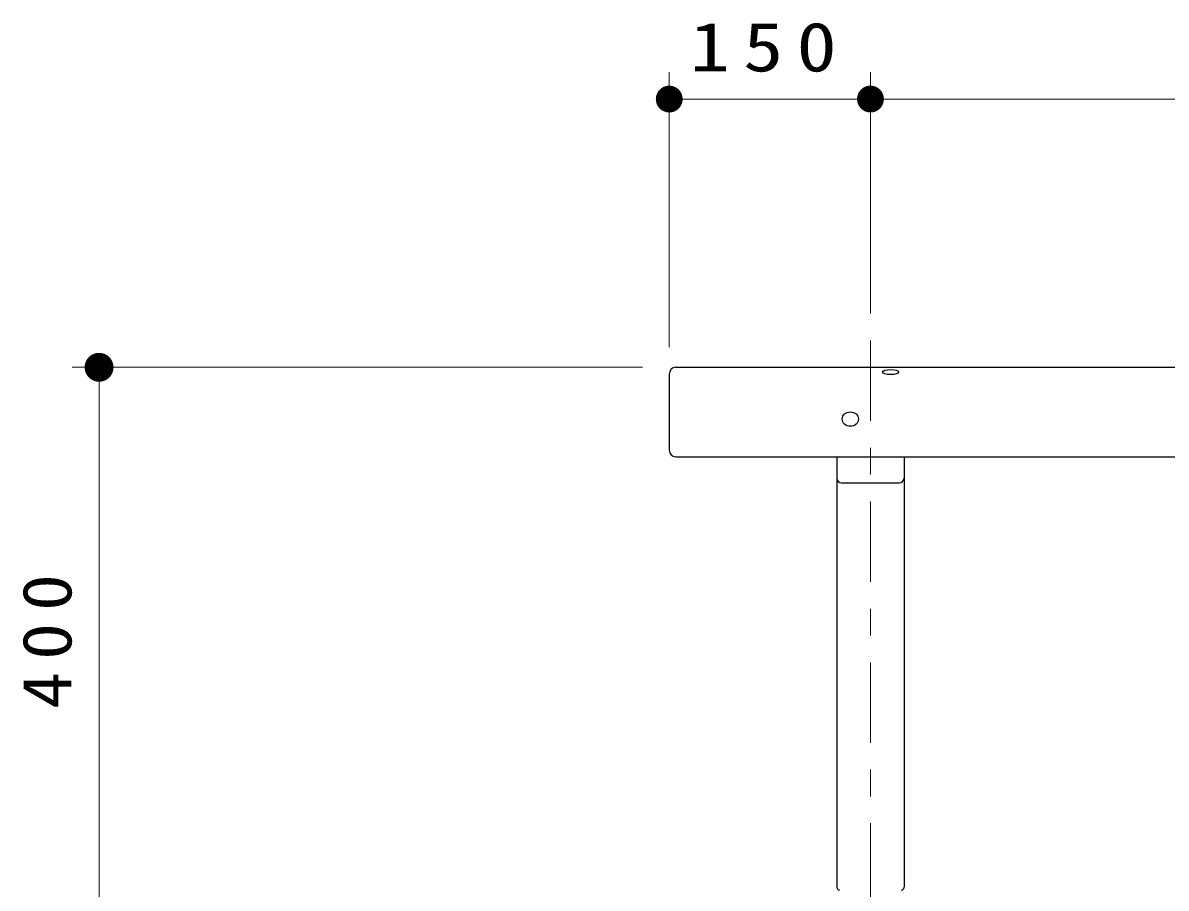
# Model space of a CAD drawing. Units: millimetres on the paper, scale 1:20. Extents: x -365 to 12, y -38 to 257.
# Drawn here: x -315.57 to -272.96, y 113.76 to 146.01 of the extents above; entities that cross this region are included whole.
import ezdxf

# ---------------------------------------------------------------- set-up
doc = ezdxf.new("R2010")
doc.units = ezdxf.units.MM
doc.linetypes.add('USER2', pattern=[6, 3, -1, 1, -1])
doc.layers.add('1_20', color=3, linetype='Continuous', lineweight=25)
doc.styles.add('ＭＳ ゴシック', font='')
doc.styles.get('ＭＳ ゴシック').set_extended_font_data('MS Gothic')

# ---------------------------------------------------------------- blocks, each defined once
blk = doc.blocks.new('filled_dot')
at = {"color": 0, "linetype": 'Continuous', "lineweight": -2, "const_width": 1.25}
blk.add_lwpolyline([(-0.625, 0, 1), (0.625, 0, 1)], format="xyb", close=True, dxfattribs=at)

msp = doc.modelspace()

# ---------------------------------------------------------------- linework, layer by layer
at = {"layer": '1_20', "color": 7, "lineweight": 13}
for p, q in [((-291.479, 133.922), (-291.479, 144.172)), ((-283.979, 135.172), (-283.979, 144.172)), ((-291.479, 143.172), (-283.979, 143.172)), ((-283.979, 143.172), (-238.979, 143.172)), ((-292.479, 133.172), (-313.729, 133.172)), ((-312.729, 113.186), (-312.729, 133.172))]:
    msp.add_line(p, q, dxfattribs=at)
at = {"layer": '1_20', "color": 7, "linetype": 'USER2', "lineweight": 13}
msp.add_line((-283.979, 134.172), (-283.979, 95.186), dxfattribs=at)
at = {"layer": '1_20'}
for p, q in [((-291.229, 133.172), (-231.729, 133.172)), ((-291.479, 132.922), (-291.479, 130.085)), ((-291.229, 129.835), (-231.729, 129.835)), ((-285.229, 129.835), (-285.229, 113.786)), ((-282.729, 129.835), (-282.729, 113.786)), ((-285.054, 128.863), (-282.904, 128.863))]:
    msp.add_line(p, q, dxfattribs=at)
for centre, radius, start, end in [((-291.229, 132.922), 0.25, 90, 180), ((-291.229, 130.085), 0.25, 180, 270), ((-285.054, 129.038), 0.175, 180, 270), ((-282.904, 129.038), 0.175, 270, 0), ((-285.129, 113.786), 0.1, 180, 270), ((-282.829, 113.786), 0.1, 270, 0)]:
    msp.add_arc(centre, radius, start, end, dxfattribs=at)
for centre, ratio in [((-283.229, 132.993), 0.317319), ((-284.729, 131.242), 0.894976)]:
    msp.add_ellipse(centre, major_axis=(0.3, 0), ratio=ratio, dxfattribs=at)

# ---------------------------------------------------------------- block references
at = {"layer": '1_20', "color": 7, "lineweight": 13, "xscale": 0.4, "yscale": 0.4}
for p in [(-291.479, 143.172), (-283.979, 143.172)]:
    msp.add_blockref('filled_dot', p, dxfattribs=at)
at = {"layer": '1_20', "color": 7, "lineweight": 13}
for p, xscale, yscale, rotation in [((-283.979, 143.172), 0.4, 0.4, 180), ((-312.729, 133.172), 0.431, 0.431, 270)]:
    msp.add_blockref('filled_dot', p, dxfattribs=dict(at, xscale=xscale, yscale=yscale, rotation=rotation))

# ---------------------------------------------------------------- texts
at = {"layer": '1_20', "color": 7, "insert": (-287.729, 144.172), "char_height": 1.833, "attachment_point": 8, "style": 'ＭＳ ゴシック'}
msp.add_mtext('\\T1.33;\\W1.2;150', dxfattribs=at)
at = {"layer": '1_20', "color": 7, "insert": (-313.729, 123.179), "char_height": 1.833, "attachment_point": 8, "rotation": 90, "style": 'ＭＳ ゴシック'}
msp.add_mtext('\\T1.33;\\W1.1;400', dxfattribs=at)

doc.saveas('drawing.dxf')
